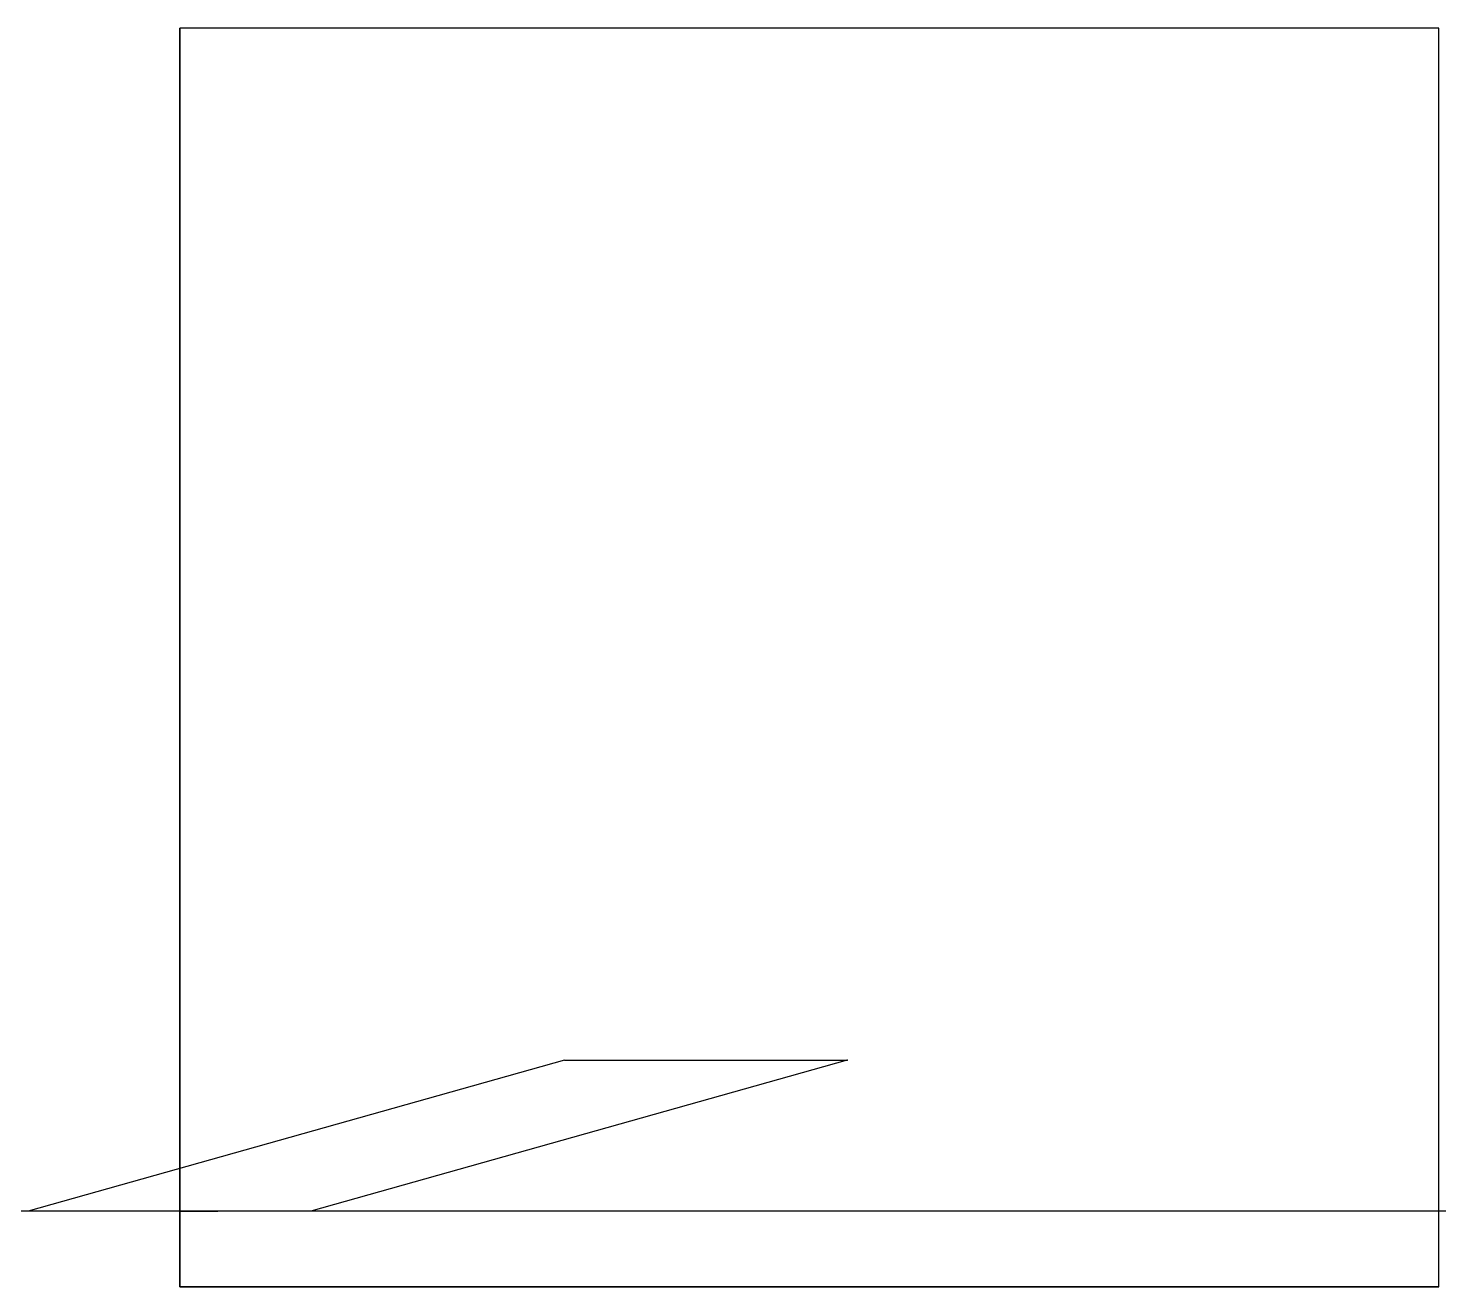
# Model space of a CAD drawing. Header units: inches. Extents: x -12 to 100, y 0 to 100.
import ezdxf

# ---------------------------------------------------------------- set-up
doc = ezdxf.new("R2010")
doc.units = ezdxf.units.IN
doc.header["$MEASUREMENT"] = 0

msp = doc.modelspace()

# ---------------------------------------------------------------- linework, layer by layer
at = {"color": 3}
for p, q in [((100, 100), (0, 100)), ((0, 100), (0, 0)), ((100, 0), (100, 100))]:
    msp.add_line(p, q, dxfattribs=at)
at = {"color": 5}
for p, q in [((0, 0, 100), (0, 100, 100)), ((0, 100, 100), (0, 100)), ((0, 100), (0, 0)), ((0, 0), (0, 0, 100))]:
    msp.add_line(p, q, dxfattribs=at)
for p, q in [((30.55, 18, 95.36), (-12.05, 6, 81.16)), ((53, 18, 28), (10.4, 6, 13.8)), ((30.55, 18, 95.36), (53, 18, 28)), ((10.4, 6, 13.8), (-3.79, 6, 56.37)), ((0, 6, 45), (3, 6, 36))]:
    msp.add_line(p, q)
at = {"color": 240, "true_color": 0xed1f24}
for p, q in [((0, 0), (100, 0)), ((0, 0), (100, 0)), ((100, 0, 100), (0, 0, 100)), ((0, 0, 100), (0, 0)), ((100, 0), (100, 0, 100))]:
    msp.add_line(p, q, dxfattribs=at)
msp.add_xline((3, 6, 36), (-0.316228, 0, 0.948683))
msp.add_point((53, 18, 28))

doc.saveas('drawing.dxf')
